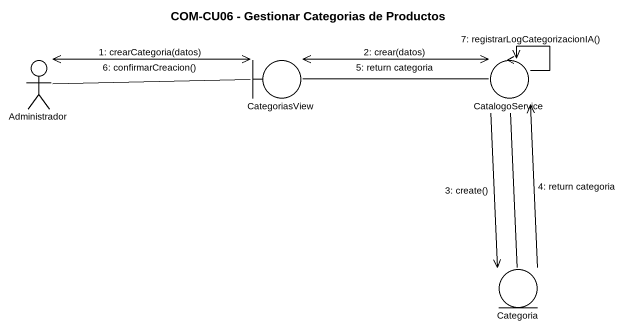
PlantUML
@startuml
title COM-CU06 - Gestionar Categorias de Productos
actor Administrador
boundary CategoriasView
control CatalogoService
entity Categoria
Administrador -right-> CategoriasView : 1: crearCategoria(datos)
Administrador -right- CategoriasView
CategoriasView -left-> Administrador : 6: confirmarCreacion()
CategoriasView -right-> CatalogoService : 2: crear(datos)
CategoriasView -right- CatalogoService
CatalogoService -left-> CategoriasView : 5: return categoria
CatalogoService --> CatalogoService : 7: registrarLogCategorizacionIA()
CatalogoService --> Categoria : 3: create()
CatalogoService -- Categoria
Categoria -up-> CatalogoService : 4: return categoria
@enduml
